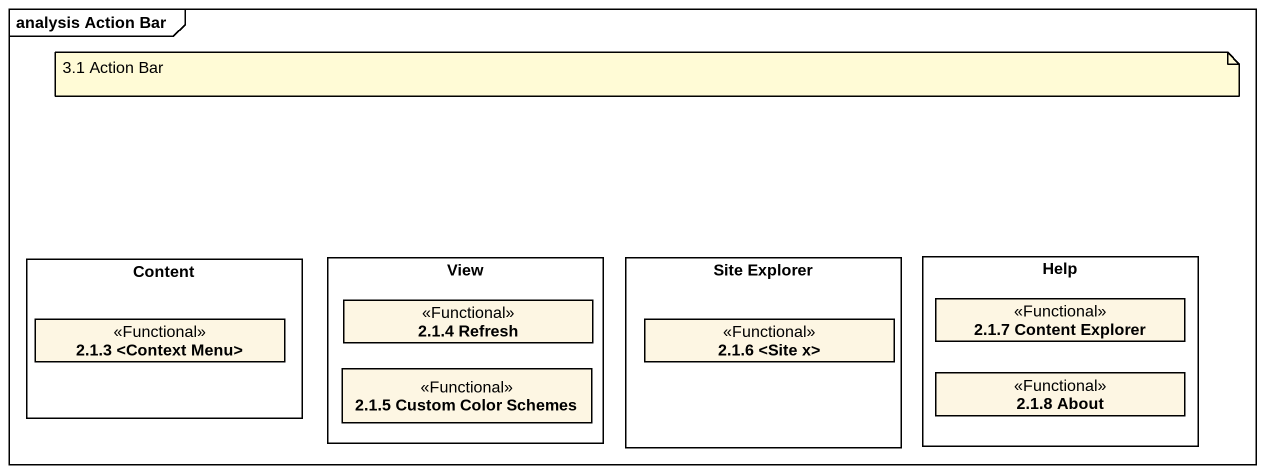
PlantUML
@startuml
mainframe analysis Action Bar
hide circle
hide empty members
rectangle Content {
  class "2.1.3 <Context Menu>" as r2_1_3_Context_Menu <<Functional>>
}
rectangle View {
  class "2.1.4 Refresh" as r2_1_4_Refresh <<Functional>>
  class "2.1.5 Custom Color Schemes" as r2_1_5_Custom_Color_Schemes <<Functional>>
}
rectangle "Site Explorer" as Site_Explorer {
  class "2.1.6 <Site x>" as r2_1_6_Site_x <<Functional>>
}
rectangle Help {
  class "2.1.7 Content Explorer" as r2_1_7_Content_Explorer <<Functional>>
  class "2.1.8 About" as r2_1_8_About <<Functional>>
}
note as N1
  3.1 Action Bar
end note
@enduml
